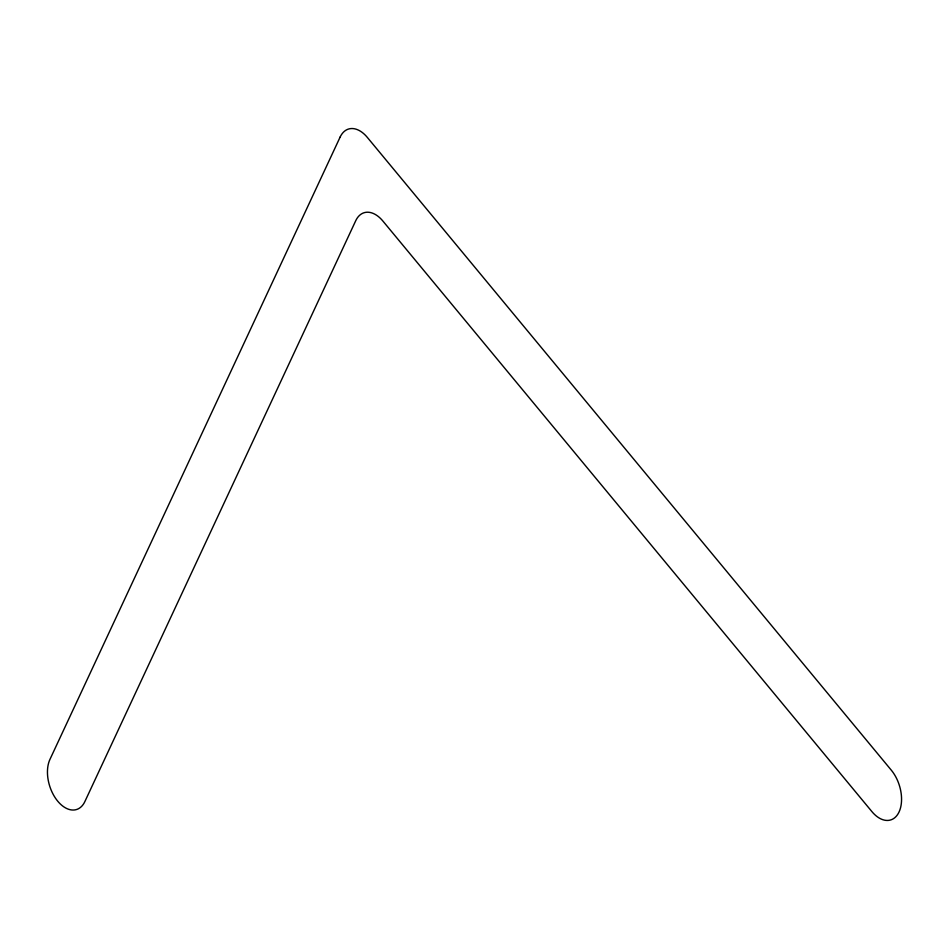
<?xml version="1.0" encoding="UTF-8"?>
<svg xmlns="http://www.w3.org/2000/svg" width="949" height="949" viewBox="0 0 949 949"><rect width="100%" height="100%" fill="white"/><g stroke="black" fill="none" stroke-linecap="round" stroke-linejoin="round"><path stroke-width="1.42" d="M340.157 137.024L49.953 759.378A30.463 18.589 72.4 0 0 57.747 801.217A30.463 18.589 72.4 0 0 84.876 801.561L355.745 220.702A30.463 18.589 72.4 0 1 382.886 221.046L871.917 811.62A30.463 18.589 72.4 0 0 899.059 811.964A30.463 18.589 72.4 0 0 891.265 770.125L367.299 137.368A30.463 18.589 72.4 0 0 340.157 137.024"/></g></svg>
